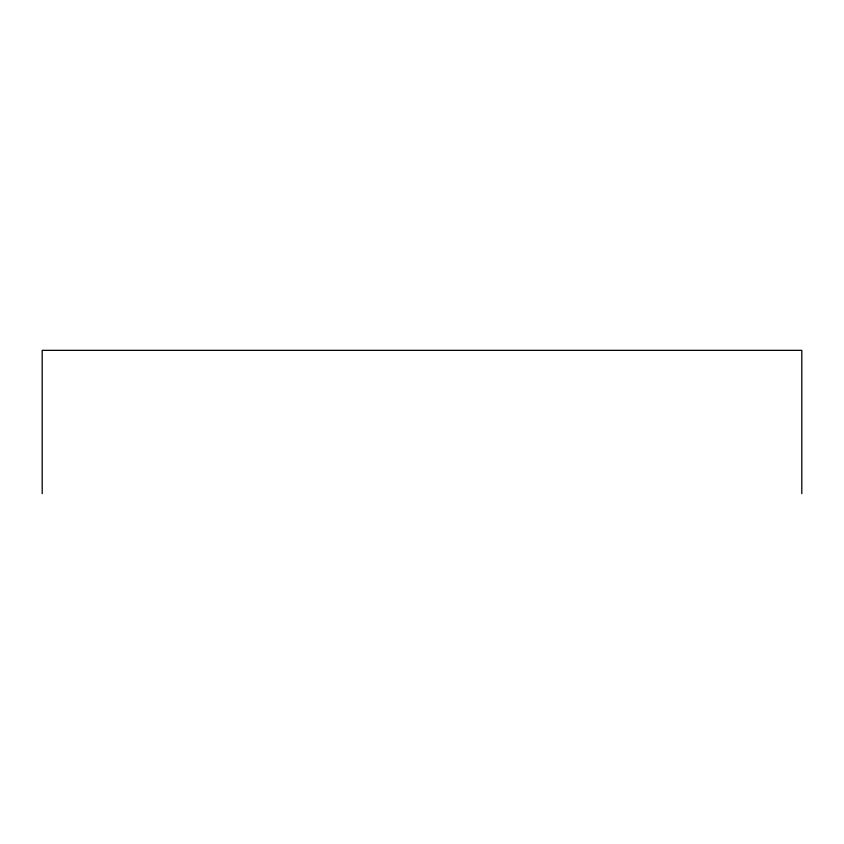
<?xml version="1.0" encoding="UTF-8"?>
<svg xmlns="http://www.w3.org/2000/svg" width="844" height="844" viewBox="0 0 844 844"><rect width="100%" height="100%" fill="white"/><g stroke="black" fill="none" stroke-linecap="round" stroke-linejoin="round"><path stroke-width="1.27" d="M801.8 493.656L801.8 350.344L42.2 350.344L42.2 493.656"/></g></svg>
